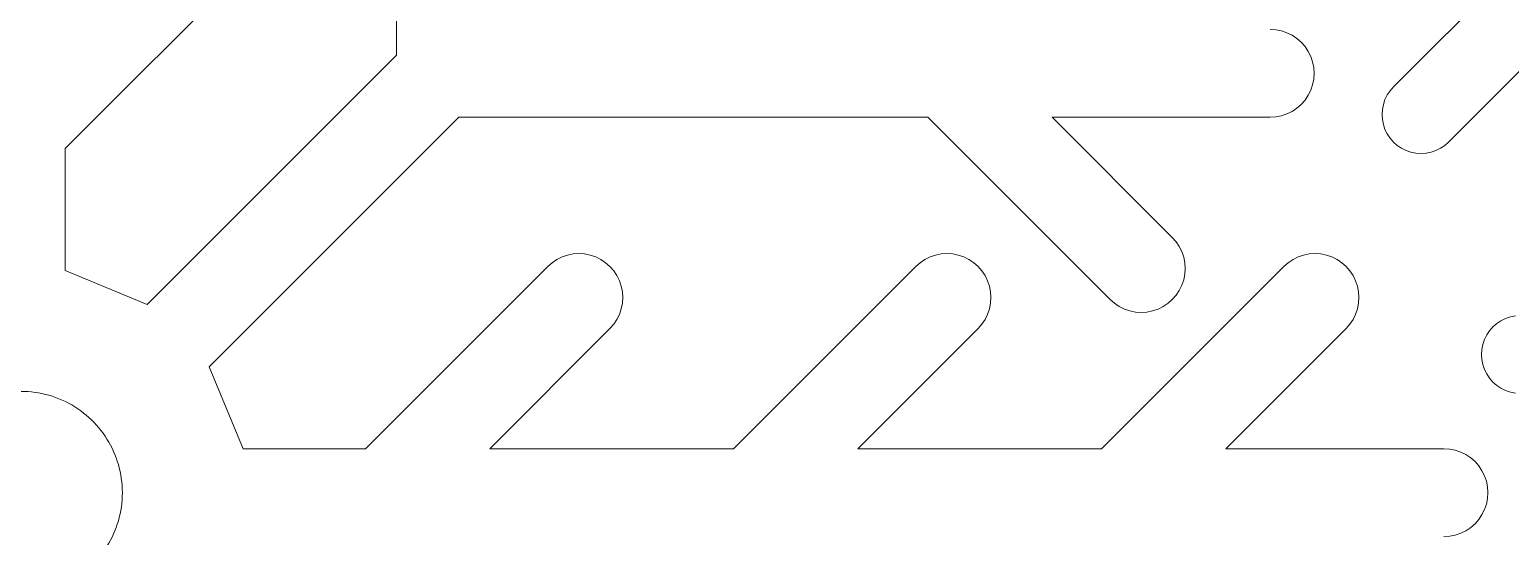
# Model space of a CAD drawing. Header units: centimetres. Extents: x -75 to 51, y -4 to 64.
# Drawn here: x -61.43 to -48.23, y 12.63 to 17.15 of the extents above; entities that cross this region are included whole.
import ezdxf

# ---------------------------------------------------------------- set-up
doc = ezdxf.new("R2010")
doc.units = ezdxf.units.CM
doc.header["$MEASUREMENT"] = 0
doc.layers.add('layer 1', color=7, linetype='Continuous')

msp = doc.modelspace()

# ---------------------------------------------------------------- linework, layer by layer
at = {"layer": 'layer 1', "color": 1, "lineweight": 20}
for points in [[(-58.16007, 21.10146), (-58.16007, 21.10146), (-58.16007, 16.92057), (-58.16007, 16.92057)], [(-61.11639, 16.08828), (-61.11639, 16.08828), (-59.49079, 17.71388), (-59.49079, 17.71388)], [(-48.32355, 17.58817), (-48.32355, 17.58817), (-49.27455, 16.63717), (-49.27455, 16.63717)], [(-48.78284, 16.14544), (-48.78284, 16.14544), (-47.34012, 17.58817), (-47.34012, 17.58817)], [(-50.32233, 17.1467), (-50.32233, 17.1467), (-50.37348, 17.15005), (-50.37348, 17.15005)], [(-50.27207, 17.13672), (-50.27207, 17.13672), (-50.32233, 17.1467), (-50.32233, 17.1467)], [(-50.22355, 17.12025), (-50.22355, 17.12025), (-50.27207, 17.13672), (-50.27207, 17.13672)], [(-50.17759, 17.09756), (-50.17759, 17.09756), (-50.22355, 17.12025), (-50.22355, 17.12025)], [(-50.13499, 17.06911), (-50.13499, 17.06911), (-50.17759, 17.09756), (-50.17759, 17.09756)], [(-50.09644, 17.03531), (-50.09644, 17.03531), (-50.13499, 17.06911), (-50.13499, 17.06911)], [(-50.06265, 16.99678), (-50.06265, 16.99678), (-50.09644, 17.03531), (-50.09644, 17.03531)], [(-58.16007, 16.92057), (-58.16007, 16.92057), (-60.38495, 14.69567), (-60.38495, 14.69567)], [(-50.03419, 16.95418), (-50.03419, 16.95418), (-50.06265, 16.99678), (-50.06265, 16.99678)], [(-50.01151, 16.90821), (-50.01151, 16.90821), (-50.03419, 16.95418), (-50.03419, 16.95418)], [(-49.99504, 16.8597), (-49.99504, 16.8597), (-50.01151, 16.90821), (-50.01151, 16.90821)], [(-49.98506, 16.80942), (-49.98506, 16.80942), (-49.99504, 16.8597), (-49.99504, 16.8597)], [(-49.98169, 16.75829), (-49.98169, 16.75829), (-49.98506, 16.80942), (-49.98506, 16.80942)], [(-50.01151, 16.60837), (-50.01151, 16.60837), (-49.99504, 16.65688), (-49.99504, 16.65688)], [(-49.99504, 16.65688), (-49.99504, 16.65688), (-49.98506, 16.70714), (-49.98506, 16.70714)], [(-49.98506, 16.70714), (-49.98506, 16.70714), (-49.98169, 16.75829), (-49.98169, 16.75829)], [(-49.27455, 16.63717), (-49.27455, 16.63717), (-49.30455, 16.60297), (-49.30455, 16.60297)], [(-50.09644, 16.48126), (-50.09644, 16.48126), (-50.06265, 16.51979), (-50.06265, 16.51979)], [(-50.06265, 16.51979), (-50.06265, 16.51979), (-50.03419, 16.5624), (-50.03419, 16.5624)], [(-50.03419, 16.5624), (-50.03419, 16.5624), (-50.01151, 16.60837), (-50.01151, 16.60837)], [(-49.34994, 16.52438), (-49.34994, 16.52438), (-49.36454, 16.4813), (-49.36454, 16.4813)], [(-49.3298, 16.56516), (-49.3298, 16.56516), (-49.34994, 16.52438), (-49.34994, 16.52438)], [(-49.30455, 16.60297), (-49.30455, 16.60297), (-49.3298, 16.56516), (-49.3298, 16.56516)], [(-50.37348, 16.3665), (-50.37348, 16.3665), (-50.32233, 16.36988), (-50.32233, 16.36988)], [(-50.32233, 16.36988), (-50.32233, 16.36988), (-50.27207, 16.37986), (-50.27207, 16.37986)], [(-50.27207, 16.37986), (-50.27207, 16.37986), (-50.22355, 16.39632), (-50.22355, 16.39632)], [(-50.22355, 16.39632), (-50.22355, 16.39632), (-50.17759, 16.419), (-50.17759, 16.419)], [(-50.17759, 16.419), (-50.17759, 16.419), (-50.13499, 16.44747), (-50.13499, 16.44747)], [(-50.13499, 16.44747), (-50.13499, 16.44747), (-50.09644, 16.48126), (-50.09644, 16.48126)], [(-49.37342, 16.4367), (-49.37342, 16.4367), (-49.37639, 16.39131), (-49.37639, 16.39131)], [(-49.37639, 16.39131), (-49.37639, 16.39131), (-49.37342, 16.34592), (-49.37342, 16.34592)], [(-49.36454, 16.4813), (-49.36454, 16.4813), (-49.37342, 16.4367), (-49.37342, 16.4367)], [(-59.8309, 14.14162), (-59.8309, 14.14162), (-57.606, 16.3665), (-57.606, 16.3665)], [(-57.606, 16.3665), (-57.606, 16.3665), (-53.42512, 16.3665), (-53.42512, 16.3665)], [(-53.42512, 16.3665), (-53.42512, 16.3665), (-51.79951, 14.7409), (-51.79951, 14.7409)], [(-51.24546, 15.29495), (-51.24546, 15.29495), (-52.31701, 16.3665), (-52.31701, 16.3665)], [(-52.31701, 16.3665), (-52.31701, 16.3665), (-50.37348, 16.3665), (-50.37348, 16.3665)], [(-49.37342, 16.34592), (-49.37342, 16.34592), (-49.36454, 16.30132), (-49.36454, 16.30132)], [(-49.36454, 16.30132), (-49.36454, 16.30132), (-49.34994, 16.25824), (-49.34994, 16.25824)], [(-49.34994, 16.25824), (-49.34994, 16.25824), (-49.3298, 16.21746), (-49.3298, 16.21746)], [(-49.3298, 16.21746), (-49.3298, 16.21746), (-49.30455, 16.17963), (-49.30455, 16.17963)], [(-49.30455, 16.17963), (-49.30455, 16.17963), (-49.27455, 16.14544), (-49.27455, 16.14544)], [(-49.27455, 16.14544), (-49.27455, 16.14544), (-49.24036, 16.11546), (-49.24036, 16.11546)], [(-49.24036, 16.11546), (-49.24036, 16.11546), (-49.20253, 16.0902), (-49.20253, 16.0902)], [(-48.85483, 16.0902), (-48.85483, 16.0902), (-48.81703, 16.11546), (-48.81703, 16.11546)], [(-48.81703, 16.11546), (-48.81703, 16.11546), (-48.78284, 16.14544), (-48.78284, 16.14544)], [(-61.11639, 14.99865), (-61.11639, 14.99865), (-61.11639, 16.08828), (-61.11639, 16.08828)], [(-49.20253, 16.0902), (-49.20253, 16.0902), (-49.16176, 16.07008), (-49.16176, 16.07008)], [(-49.16176, 16.07008), (-49.16176, 16.07008), (-49.11866, 16.05546), (-49.11866, 16.05546)], [(-49.11866, 16.05546), (-49.11866, 16.05546), (-49.07408, 16.04658), (-49.07408, 16.04658)], [(-49.07408, 16.04658), (-49.07408, 16.04658), (-49.02869, 16.04363), (-49.02869, 16.04363)], [(-49.02869, 16.04361), (-49.02869, 16.04361), (-48.98332, 16.04654), (-48.98332, 16.04654)], [(-48.98332, 16.04658), (-48.98332, 16.04658), (-48.93869, 16.05546), (-48.93869, 16.05546)], [(-48.93869, 16.05546), (-48.93869, 16.05546), (-48.89563, 16.07008), (-48.89563, 16.07008)], [(-48.89563, 16.07008), (-48.89563, 16.07008), (-48.85483, 16.0902), (-48.85483, 16.0902)], [(-51.21167, 15.25643), (-51.21167, 15.25643), (-51.24546, 15.29495), (-51.24546, 15.29495)], [(-51.1832, 15.21382), (-51.1832, 15.21382), (-51.21167, 15.25643), (-51.21167, 15.25643)], [(-51.16052, 15.16787), (-51.16052, 15.16787), (-51.1832, 15.21382), (-51.1832, 15.21382)], [(-56.77415, 15.06958), (-56.77415, 15.06958), (-56.81268, 15.03579), (-56.81268, 15.03579)], [(-56.73155, 15.09805), (-56.73155, 15.09805), (-56.77415, 15.06958), (-56.77415, 15.06958)], [(-56.68557, 15.12071), (-56.68557, 15.12071), (-56.73155, 15.09805), (-56.73155, 15.09805)], [(-56.63705, 15.13718), (-56.63705, 15.13718), (-56.68557, 15.12071), (-56.68557, 15.12071)], [(-56.58679, 15.14718), (-56.58679, 15.14718), (-56.63705, 15.13718), (-56.63705, 15.13718)], [(-56.53565, 15.15053), (-56.53565, 15.15053), (-56.58679, 15.14717), (-56.58679, 15.14717)], [(-56.4845, 15.14718), (-56.4845, 15.14718), (-56.53565, 15.15054), (-56.53565, 15.15054)], [(-56.43425, 15.13718), (-56.43425, 15.13718), (-56.4845, 15.14718), (-56.4845, 15.14718)], [(-56.38571, 15.12071), (-56.38571, 15.12071), (-56.43425, 15.13718), (-56.43425, 15.13718)], [(-56.33977, 15.09805), (-56.33977, 15.09805), (-56.38571, 15.12071), (-56.38571, 15.12071)], [(-56.29716, 15.06958), (-56.29716, 15.06958), (-56.33977, 15.09805), (-56.33977, 15.09805)], [(-56.25863, 15.03579), (-56.25863, 15.03579), (-56.29716, 15.06958), (-56.29716, 15.06958)], [(-53.49301, 15.06958), (-53.49301, 15.06958), (-53.53154, 15.03579), (-53.53154, 15.03579)], [(-53.4504, 15.09805), (-53.4504, 15.09805), (-53.49301, 15.06958), (-53.49301, 15.06958)], [(-53.40444, 15.12071), (-53.40444, 15.12071), (-53.4504, 15.09805), (-53.4504, 15.09805)], [(-53.35591, 15.13718), (-53.35591, 15.13718), (-53.40444, 15.12071), (-53.40444, 15.12071)], [(-53.30563, 15.14718), (-53.30563, 15.14718), (-53.35591, 15.13718), (-53.35591, 15.13718)], [(-53.25451, 15.15053), (-53.25451, 15.15053), (-53.30563, 15.14717), (-53.30563, 15.14717)], [(-53.20336, 15.14718), (-53.20336, 15.14718), (-53.25451, 15.15054), (-53.25451, 15.15054)], [(-53.1531, 15.13718), (-53.1531, 15.13718), (-53.20336, 15.14718), (-53.20336, 15.14718)], [(-53.10456, 15.12071), (-53.10456, 15.12071), (-53.1531, 15.13718), (-53.1531, 15.13718)], [(-53.05862, 15.09805), (-53.05862, 15.09805), (-53.10456, 15.12071), (-53.10456, 15.12071)], [(-53.01602, 15.06958), (-53.01602, 15.06958), (-53.05862, 15.09805), (-53.05862, 15.09805)], [(-52.97749, 15.03579), (-52.97749, 15.03579), (-53.01602, 15.06958), (-53.01602, 15.06958)], [(-51.14405, 15.11933), (-51.14405, 15.11933), (-51.16052, 15.16787), (-51.16052, 15.16787)], [(-51.13405, 15.06906), (-51.13405, 15.06906), (-51.14405, 15.11933), (-51.14405, 15.11933)], [(-51.1307, 15.01793), (-51.1307, 15.01793), (-51.13405, 15.06906), (-51.13405, 15.06906)], [(-50.21187, 15.06958), (-50.21187, 15.06958), (-50.2504, 15.03579), (-50.2504, 15.03579)], [(-50.16926, 15.09805), (-50.16926, 15.09805), (-50.21187, 15.06958), (-50.21187, 15.06958)], [(-50.12329, 15.12071), (-50.12329, 15.12071), (-50.16926, 15.09805), (-50.16926, 15.09805)], [(-50.07477, 15.13718), (-50.07477, 15.13718), (-50.12329, 15.12071), (-50.12329, 15.12071)], [(-50.02449, 15.14718), (-50.02449, 15.14718), (-50.07477, 15.13718), (-50.07477, 15.13718)], [(-49.97337, 15.15053), (-49.97337, 15.15053), (-50.02449, 15.14717), (-50.02449, 15.14717)], [(-49.92222, 15.14718), (-49.92222, 15.14718), (-49.97337, 15.15054), (-49.97337, 15.15054)], [(-49.87197, 15.13718), (-49.87197, 15.13718), (-49.92222, 15.14718), (-49.92222, 15.14718)], [(-49.82342, 15.12071), (-49.82342, 15.12071), (-49.87197, 15.13718), (-49.87197, 15.13718)], [(-49.77748, 15.09805), (-49.77748, 15.09805), (-49.82342, 15.12071), (-49.82342, 15.12071)], [(-49.73487, 15.06958), (-49.73487, 15.06958), (-49.77748, 15.09805), (-49.77748, 15.09805)], [(-49.69634, 15.03579), (-49.69634, 15.03579), (-49.73487, 15.06958), (-49.73487, 15.06958)], [(-60.38495, 14.69567), (-60.38495, 14.69567), (-61.11639, 14.99865), (-61.11639, 14.99865)], [(-56.81268, 15.03579), (-56.81268, 15.03579), (-58.43828, 13.41016), (-58.43828, 13.41016)], [(-56.22483, 14.99725), (-56.22483, 14.99725), (-56.25863, 15.03579), (-56.25863, 15.03579)], [(-56.19637, 14.95463), (-56.19637, 14.95463), (-56.22483, 14.99725), (-56.22483, 14.99725)], [(-56.17369, 14.90869), (-56.17369, 14.90869), (-56.19637, 14.95463), (-56.19637, 14.95463)], [(-53.53154, 15.03579), (-53.53154, 15.03579), (-55.15714, 13.41016), (-55.15714, 13.41016)], [(-52.94369, 14.99725), (-52.94369, 14.99725), (-52.97749, 15.03579), (-52.97749, 15.03579)], [(-52.91523, 14.95463), (-52.91523, 14.95463), (-52.94369, 14.99725), (-52.94369, 14.99725)], [(-52.89254, 14.90869), (-52.89254, 14.90869), (-52.91523, 14.95463), (-52.91523, 14.95463)], [(-50.2504, 15.03579), (-50.2504, 15.03579), (-51.87601, 13.41016), (-51.87601, 13.41016)], [(-51.16052, 14.86801), (-51.16052, 14.86801), (-51.14405, 14.91653), (-51.14405, 14.91653)], [(-51.14405, 14.91653), (-51.14405, 14.91653), (-51.13405, 14.96679), (-51.13405, 14.96679)], [(-51.13405, 14.96679), (-51.13405, 14.96679), (-51.1307, 15.01793), (-51.1307, 15.01793)], [(-49.66255, 14.99725), (-49.66255, 14.99725), (-49.69634, 15.03579), (-49.69634, 15.03579)], [(-49.63409, 14.95463), (-49.63409, 14.95463), (-49.66255, 14.99725), (-49.66255, 14.99725)], [(-49.6114, 14.90869), (-49.6114, 14.90869), (-49.63409, 14.95463), (-49.63409, 14.95463)], [(-56.15722, 14.86014), (-56.15722, 14.86014), (-56.17369, 14.90869), (-56.17369, 14.90869)], [(-56.14722, 14.80988), (-56.14722, 14.80988), (-56.15722, 14.86014), (-56.15722, 14.86014)], [(-56.14387, 14.75876), (-56.14387, 14.75876), (-56.14721, 14.80988), (-56.14721, 14.80988)], [(-52.87608, 14.86014), (-52.87608, 14.86014), (-52.89254, 14.90869), (-52.89254, 14.90869)], [(-52.86607, 14.80988), (-52.86607, 14.80988), (-52.87608, 14.86014), (-52.87608, 14.86014)], [(-52.86274, 14.75876), (-52.86274, 14.75876), (-52.86607, 14.80988), (-52.86607, 14.80988)], [(-51.21167, 14.77942), (-51.21167, 14.77942), (-51.1832, 14.82204), (-51.1832, 14.82204)], [(-51.1832, 14.82204), (-51.1832, 14.82204), (-51.16052, 14.86801), (-51.16052, 14.86801)], [(-49.59494, 14.86014), (-49.59494, 14.86014), (-49.6114, 14.90869), (-49.6114, 14.90869)], [(-49.58493, 14.80988), (-49.58493, 14.80988), (-49.59494, 14.86014), (-49.59494, 14.86014)], [(-49.58159, 14.75876), (-49.58159, 14.75876), (-49.58493, 14.80988), (-49.58493, 14.80988)], [(-56.17369, 14.60882), (-56.17369, 14.60882), (-56.15722, 14.65735), (-56.15722, 14.65735)], [(-56.15722, 14.65735), (-56.15722, 14.65735), (-56.14722, 14.70761), (-56.14722, 14.70761)], [(-56.14722, 14.70761), (-56.14722, 14.70761), (-56.14387, 14.75876), (-56.14387, 14.75876)], [(-52.89254, 14.60882), (-52.89254, 14.60882), (-52.87608, 14.65735), (-52.87608, 14.65735)], [(-52.87608, 14.65735), (-52.87608, 14.65735), (-52.86607, 14.70761), (-52.86607, 14.70761)], [(-52.86607, 14.70761), (-52.86607, 14.70761), (-52.86274, 14.75876), (-52.86274, 14.75876)], [(-51.79951, 14.7409), (-51.79951, 14.7409), (-51.76098, 14.70711), (-51.76098, 14.70711)], [(-51.76098, 14.70711), (-51.76098, 14.70711), (-51.71837, 14.67863), (-51.71837, 14.67863)], [(-51.71837, 14.67863), (-51.71837, 14.67863), (-51.6724, 14.65598), (-51.6724, 14.65598)], [(-51.6724, 14.65598), (-51.6724, 14.65598), (-51.62389, 14.6395), (-51.62389, 14.6395)], [(-51.42108, 14.6395), (-51.42108, 14.6395), (-51.37254, 14.65598), (-51.37254, 14.65598)], [(-51.37254, 14.65598), (-51.37254, 14.65598), (-51.3266, 14.67863), (-51.3266, 14.67863)], [(-51.3266, 14.67863), (-51.3266, 14.67863), (-51.284, 14.70711), (-51.284, 14.70711)], [(-51.284, 14.70711), (-51.284, 14.70711), (-51.24546, 14.7409), (-51.24546, 14.7409)], [(-51.24546, 14.7409), (-51.24546, 14.7409), (-51.21167, 14.77942), (-51.21167, 14.77942)], [(-49.6114, 14.60882), (-49.6114, 14.60882), (-49.59494, 14.65735), (-49.59494, 14.65735)], [(-49.59494, 14.65735), (-49.59494, 14.65735), (-49.58493, 14.70761), (-49.58493, 14.70761)], [(-49.58493, 14.70761), (-49.58493, 14.70761), (-49.5816, 14.75876), (-49.5816, 14.75876)], [(-56.25863, 14.48171), (-56.25863, 14.48171), (-56.22483, 14.52025), (-56.22483, 14.52025)], [(-56.22483, 14.52025), (-56.22483, 14.52025), (-56.19637, 14.56286), (-56.19637, 14.56286)], [(-56.19637, 14.56286), (-56.19637, 14.56286), (-56.17369, 14.60882), (-56.17369, 14.60882)], [(-52.97749, 14.48171), (-52.97749, 14.48171), (-52.94369, 14.52025), (-52.94369, 14.52025)], [(-52.94369, 14.52025), (-52.94369, 14.52025), (-52.91523, 14.56286), (-52.91523, 14.56286)], [(-52.91523, 14.56286), (-52.91523, 14.56286), (-52.89254, 14.60882), (-52.89254, 14.60882)], [(-51.62389, 14.6395), (-51.62389, 14.6395), (-51.57363, 14.6295), (-51.57363, 14.6295)], [(-51.57363, 14.6295), (-51.57363, 14.6295), (-51.52249, 14.62614), (-51.52249, 14.62614)], [(-51.52249, 14.62616), (-51.52249, 14.62616), (-51.47135, 14.62952), (-51.47135, 14.62952)], [(-51.47135, 14.6295), (-51.47135, 14.6295), (-51.42108, 14.6395), (-51.42108, 14.6395)], [(-49.69634, 14.48171), (-49.69634, 14.48171), (-49.66255, 14.52025), (-49.66255, 14.52025)], [(-49.66255, 14.52025), (-49.66255, 14.52025), (-49.63409, 14.56286), (-49.63409, 14.56286)], [(-49.63409, 14.56286), (-49.63409, 14.56286), (-49.6114, 14.60882), (-49.6114, 14.60882)], [(-48.35382, 14.52685), (-48.35382, 14.52685), (-48.388, 14.49686), (-48.388, 14.49686)], [(-48.31601, 14.5521), (-48.31601, 14.5521), (-48.35382, 14.52685), (-48.35382, 14.52685)], [(-48.27522, 14.57224), (-48.27522, 14.57224), (-48.31601, 14.5521), (-48.31601, 14.5521)], [(-48.23215, 14.58683), (-48.23215, 14.58683), (-48.27522, 14.57224), (-48.27522, 14.57224)], [(-48.18752, 14.59573), (-48.18752, 14.59573), (-48.23215, 14.58683), (-48.23215, 14.58683)], [(-57.33017, 13.41016), (-57.33017, 13.41016), (-56.25863, 14.48171), (-56.25863, 14.48171)], [(-54.04903, 13.41016), (-54.04903, 13.41016), (-52.97749, 14.48171), (-52.97749, 14.48171)], [(-50.76789, 13.41016), (-50.76789, 13.41016), (-49.69634, 14.48171), (-49.69634, 14.48171)], [(-48.44328, 14.42485), (-48.44328, 14.42485), (-48.46338, 14.38407), (-48.46338, 14.38407)], [(-48.418, 14.46267), (-48.418, 14.46267), (-48.44328, 14.42485), (-48.44328, 14.42485)], [(-48.388, 14.49686), (-48.388, 14.49686), (-48.418, 14.46267), (-48.418, 14.46267)], [(-48.48686, 14.29637), (-48.48686, 14.29637), (-48.48986, 14.25101), (-48.48986, 14.25101)], [(-48.47799, 14.34101), (-48.47799, 14.34101), (-48.48686, 14.29637), (-48.48686, 14.29637)], [(-48.46338, 14.38407), (-48.46338, 14.38407), (-48.47799, 14.34101), (-48.47799, 14.34101)], [(-59.52792, 13.41016), (-59.52792, 13.41016), (-59.8309, 14.14162), (-59.8309, 14.14162)], [(-48.48986, 14.25101), (-48.48986, 14.25101), (-48.48686, 14.20562), (-48.48686, 14.20562)], [(-48.48686, 14.20562), (-48.48686, 14.20562), (-48.47799, 14.16099), (-48.47799, 14.16099)], [(-48.47799, 14.16099), (-48.47799, 14.16099), (-48.46338, 14.11793), (-48.46338, 14.11793)], [(-48.46338, 14.11793), (-48.46338, 14.11793), (-48.44328, 14.07715), (-48.44328, 14.07715)], [(-48.44328, 14.07715), (-48.44328, 14.07715), (-48.418, 14.03934), (-48.418, 14.03934)], [(-48.418, 14.03934), (-48.418, 14.03934), (-48.388, 14.00515), (-48.388, 14.00515)], [(-48.388, 14.00515), (-48.388, 14.00515), (-48.35382, 13.97515), (-48.35382, 13.97515)], [(-48.35382, 13.97515), (-48.35382, 13.97515), (-48.31601, 13.94987), (-48.31601, 13.94987)], [(-48.31601, 13.94987), (-48.31601, 13.94987), (-48.27522, 13.92975), (-48.27522, 13.92975)], [(-48.27522, 13.92975), (-48.27522, 13.92975), (-48.23215, 13.91516), (-48.23215, 13.91516)], [(-48.23215, 13.91516), (-48.23215, 13.91516), (-48.18752, 13.90629), (-48.18752, 13.90629)], [(-58.43828, 13.41016), (-58.43828, 13.41016), (-59.52792, 13.41016), (-59.52792, 13.41016)], [(-55.15714, 13.41016), (-55.15714, 13.41016), (-57.33017, 13.41016), (-57.33017, 13.41016)], [(-51.87601, 13.41016), (-51.87601, 13.41016), (-54.04903, 13.41016), (-54.04903, 13.41016)], [(-48.82436, 13.41016), (-48.82436, 13.41016), (-50.76789, 13.41016), (-50.76789, 13.41016)], [(-48.77321, 13.40683), (-48.77321, 13.40683), (-48.82436, 13.41018), (-48.82436, 13.41018)], [(-48.72296, 13.39682), (-48.72296, 13.39682), (-48.77321, 13.40683), (-48.77321, 13.40683)], [(-48.67445, 13.38035), (-48.67445, 13.38035), (-48.72296, 13.39682), (-48.72296, 13.39682)], [(-48.62847, 13.35769), (-48.62847, 13.35769), (-48.67445, 13.38035), (-48.67445, 13.38035)], [(-48.58587, 13.32921), (-48.58587, 13.32921), (-48.62847, 13.35769), (-48.62847, 13.35769)], [(-48.54733, 13.29542), (-48.54733, 13.29542), (-48.58587, 13.32921), (-48.58587, 13.32921)], [(-48.51354, 13.25691), (-48.51354, 13.25691), (-48.54733, 13.29542), (-48.54733, 13.29542)], [(-48.48508, 13.21429), (-48.48508, 13.21429), (-48.51354, 13.25691), (-48.51354, 13.25691)], [(-48.46239, 13.16832), (-48.46239, 13.16832), (-48.48508, 13.21429), (-48.48508, 13.21429)], [(-48.44593, 13.1198), (-48.44593, 13.1198), (-48.46239, 13.16832), (-48.46239, 13.16832)], [(-48.43596, 13.06953), (-48.43596, 13.06953), (-48.44593, 13.1198), (-48.44593, 13.1198)], [(-48.43259, 13.0184), (-48.43259, 13.0184), (-48.43596, 13.06953), (-48.43596, 13.06953)], [(-60.60525, 13.0184), (-60.60525, 13.0184), (-60.60525, 13.0184), (-60.60525, 13.0184)], [(-48.44593, 12.91702), (-48.44593, 12.91702), (-48.43596, 12.96726), (-48.43596, 12.96726)], [(-48.43596, 12.96726), (-48.43596, 12.96726), (-48.43259, 13.0184), (-48.43259, 13.0184)], [(-48.51354, 12.77989), (-48.51354, 12.77989), (-48.48508, 12.82251), (-48.48508, 12.82251)], [(-48.48508, 12.82251), (-48.48508, 12.82251), (-48.46239, 12.86848), (-48.46239, 12.86848)], [(-48.46239, 12.86848), (-48.46239, 12.86848), (-48.44593, 12.91702), (-48.44593, 12.91702)], [(-48.67445, 12.65645), (-48.67445, 12.65645), (-48.62847, 12.67911), (-48.62847, 12.67911)], [(-48.62847, 12.67911), (-48.62847, 12.67911), (-48.58587, 12.70758), (-48.58587, 12.70758)], [(-48.58587, 12.70758), (-48.58587, 12.70758), (-48.54733, 12.74137), (-48.54733, 12.74137)], [(-48.54733, 12.74137), (-48.54733, 12.74137), (-48.51354, 12.77989), (-48.51354, 12.77989)], [(-48.82436, 12.62663), (-48.82436, 12.62663), (-48.77321, 12.63), (-48.77321, 12.63)], [(-48.77321, 12.62997), (-48.77321, 12.62997), (-48.72296, 12.63999), (-48.72296, 12.63999)], [(-48.72296, 12.63999), (-48.72296, 12.63999), (-48.67445, 12.65645), (-48.67445, 12.65645)]]:
    msp.add_open_spline(points, degree=3, dxfattribs=at)
for points in [[(-61.05671, 13.80035), (-61.05671, 13.80035), (-61.08487, 13.81593), (-61.08487, 13.81593), (-61.08487, 13.81593), (-61.08487, 13.81593), (-61.11343, 13.83044), (-61.11343, 13.83044), (-61.11343, 13.83044), (-61.11343, 13.83044), (-61.14235, 13.84388), (-61.14235, 13.84388), (-61.14235, 13.84388), (-61.14235, 13.84388), (-61.17161, 13.85625), (-61.17161, 13.85625), (-61.17161, 13.85625), (-61.17161, 13.85625), (-61.20121, 13.86754), (-61.20121, 13.86754), (-61.20121, 13.86754), (-61.20121, 13.86754), (-61.23108, 13.87776), (-61.23108, 13.87776), (-61.23108, 13.87776), (-61.23108, 13.87776), (-61.26123, 13.88691), (-61.26123, 13.88691), (-61.26123, 13.88691), (-61.26123, 13.88691), (-61.29159, 13.89495), (-61.29159, 13.89495), (-61.29159, 13.89495), (-61.29159, 13.89495), (-61.32217, 13.90192), (-61.32217, 13.90192), (-61.32217, 13.90192), (-61.32217, 13.90192), (-61.35291, 13.90783), (-61.35291, 13.90783), (-61.35291, 13.90783), (-61.35291, 13.90783), (-61.3838, 13.91268), (-61.3838, 13.91268), (-61.3838, 13.91268), (-61.3838, 13.91268), (-61.4148, 13.91645), (-61.4148, 13.91645), (-61.4148, 13.91645), (-61.4148, 13.91645), (-61.44589, 13.91921), (-61.44589, 13.91921), (-61.44589, 13.91921), (-61.44589, 13.91921), (-61.47703, 13.92074), (-61.47703, 13.92074), (-61.47703, 13.92074), (-61.47703, 13.92074), (-61.5082, 13.92133), (-61.5082, 13.92133), (-61.5082, 13.92133), (-61.5082, 13.92133), (-61.53937, 13.92074), (-61.53937, 13.92074), (-61.53937, 13.92074), (-61.53937, 13.92074), (-61.57051, 13.91921), (-61.57051, 13.91921), (-61.57051, 13.91921), (-61.57051, 13.91921), (-61.6016, 13.91645), (-61.6016, 13.91645), (-61.6016, 13.91645), (-61.6016, 13.91645), (-61.6326, 13.91268), (-61.6326, 13.91268), (-61.6326, 13.91268), (-61.6326, 13.91268), (-61.66348, 13.90783), (-61.66348, 13.90783), (-61.66348, 13.90783), (-61.66348, 13.90783), (-61.69422, 13.90192), (-61.69422, 13.90192), (-61.69422, 13.90192), (-61.69422, 13.90192), (-61.7248, 13.89495), (-61.7248, 13.89495), (-61.7248, 13.89495), (-61.7248, 13.89495), (-61.75516, 13.88691), (-61.75516, 13.88691), (-61.75516, 13.88691), (-61.75516, 13.88691), (-61.78531, 13.87776), (-61.78531, 13.87776), (-61.78531, 13.87776), (-61.78531, 13.87776), (-61.81518, 13.86754), (-61.81518, 13.86754), (-61.81518, 13.86754), (-61.81518, 13.86754), (-61.84478, 13.85625), (-61.84478, 13.85625), (-61.84478, 13.85625), (-61.84478, 13.85625), (-61.87404, 13.84388), (-61.87404, 13.84388), (-61.87404, 13.84388), (-61.87404, 13.84388), (-61.90296, 13.83044), (-61.90296, 13.83044), (-61.90296, 13.83044), (-61.90296, 13.83044), (-61.93152, 13.81593), (-61.93152, 13.81593), (-61.93152, 13.81593), (-61.93152, 13.81593), (-61.95968, 13.80035), (-61.95968, 13.80035)], [(-60.60524, 13.0184), (-60.60524, 13.0184), (-60.60583, 13.05057), (-60.60583, 13.05057), (-60.60583, 13.05057), (-60.60583, 13.05057), (-60.60766, 13.08255), (-60.60766, 13.08255), (-60.60766, 13.08255), (-60.60766, 13.08255), (-60.6104, 13.11432), (-60.6104, 13.11432), (-60.6104, 13.11432), (-60.6104, 13.11432), (-60.61433, 13.14585), (-60.61433, 13.14585), (-60.61433, 13.14585), (-60.61433, 13.14585), (-60.61935, 13.17712), (-60.61935, 13.17712), (-60.61935, 13.17712), (-60.61935, 13.17712), (-60.62544, 13.2081), (-60.62544, 13.2081), (-60.62544, 13.2081), (-60.62544, 13.2081), (-60.6326, 13.23877), (-60.6326, 13.23877), (-60.6326, 13.23877), (-60.6326, 13.23877), (-60.64081, 13.2691), (-60.64081, 13.2691), (-60.64081, 13.2691), (-60.64081, 13.2691), (-60.65005, 13.29906), (-60.65005, 13.29906), (-60.65005, 13.29906), (-60.65005, 13.29906), (-60.66031, 13.32863), (-60.66031, 13.32863), (-60.66031, 13.32863), (-60.66031, 13.32863), (-60.67157, 13.3578), (-60.67157, 13.3578), (-60.67157, 13.3578), (-60.67157, 13.3578), (-60.68382, 13.38654), (-60.68382, 13.38654), (-60.68382, 13.38654), (-60.68382, 13.38654), (-60.69704, 13.41482), (-60.69704, 13.41482), (-60.69704, 13.41482), (-60.69704, 13.41482), (-60.71121, 13.44261), (-60.71121, 13.44261), (-60.71121, 13.44261), (-60.71121, 13.44261), (-60.72633, 13.46988), (-60.72633, 13.46988), (-60.72633, 13.46988), (-60.72633, 13.46988), (-60.74237, 13.4966), (-60.74237, 13.4966), (-60.74237, 13.4966), (-60.74237, 13.4966), (-60.75933, 13.52277), (-60.75933, 13.52277), (-60.75933, 13.52277), (-60.75933, 13.52277), (-60.77721, 13.54836), (-60.77721, 13.54836), (-60.77721, 13.54836), (-60.77721, 13.54836), (-60.79597, 13.57334), (-60.79597, 13.57334), (-60.79597, 13.57334), (-60.79597, 13.57334), (-60.81559, 13.59767), (-60.81559, 13.59767), (-60.81559, 13.59767), (-60.81559, 13.59767), (-60.8361, 13.62133), (-60.8361, 13.62133), (-60.8361, 13.62133), (-60.8361, 13.62133), (-60.85743, 13.64432), (-60.85743, 13.64432), (-60.85743, 13.64432), (-60.85743, 13.64432), (-60.87959, 13.66657), (-60.87959, 13.66657), (-60.87959, 13.66657), (-60.87959, 13.66657), (-60.90258, 13.68809), (-60.90258, 13.68809), (-60.90258, 13.68809), (-60.90258, 13.68809), (-60.92636, 13.70887), (-60.92636, 13.70887), (-60.92636, 13.70887), (-60.92636, 13.70887), (-60.95094, 13.72886), (-60.95094, 13.72886), (-60.95094, 13.72886), (-60.95094, 13.72886), (-60.97628, 13.74802), (-60.97628, 13.74802), (-60.97628, 13.74802), (-60.97628, 13.74802), (-61.00239, 13.76635), (-61.00239, 13.76635), (-61.00239, 13.76635), (-61.00239, 13.76635), (-61.02923, 13.78383), (-61.02923, 13.78383), (-61.02923, 13.78383), (-61.02923, 13.78383), (-61.05681, 13.80042), (-61.05681, 13.80042)], [(-61.05671, 12.23644), (-61.05671, 12.23644), (-61.02913, 12.25303), (-61.02913, 12.25303), (-61.02913, 12.25303), (-61.02913, 12.25303), (-61.00229, 12.27051), (-61.00229, 12.27051), (-61.00229, 12.27051), (-61.00229, 12.27051), (-60.97618, 12.28884), (-60.97618, 12.28884), (-60.97618, 12.28884), (-60.97618, 12.28884), (-60.95084, 12.308), (-60.95084, 12.308), (-60.95084, 12.308), (-60.95084, 12.308), (-60.92626, 12.32799), (-60.92626, 12.32799), (-60.92626, 12.32799), (-60.92626, 12.32799), (-60.90248, 12.34877), (-60.90248, 12.34877), (-60.90248, 12.34877), (-60.90248, 12.34877), (-60.8795, 12.37029), (-60.8795, 12.37029), (-60.8795, 12.37029), (-60.8795, 12.37029), (-60.85734, 12.39257), (-60.85734, 12.39257), (-60.85734, 12.39257), (-60.85734, 12.39257), (-60.83601, 12.41556), (-60.83601, 12.41556), (-60.83601, 12.41556), (-60.83601, 12.41556), (-60.8155, 12.43922), (-60.8155, 12.43922), (-60.8155, 12.43922), (-60.8155, 12.43922), (-60.79588, 12.46355), (-60.79588, 12.46355), (-60.79588, 12.46355), (-60.79588, 12.46355), (-60.77712, 12.48853), (-60.77712, 12.48853), (-60.77712, 12.48853), (-60.77712, 12.48853), (-60.75924, 12.51412), (-60.75924, 12.51412), (-60.75924, 12.51412), (-60.75924, 12.51412), (-60.74229, 12.54029), (-60.74229, 12.54029), (-60.74229, 12.54029), (-60.74229, 12.54029), (-60.72625, 12.56701), (-60.72625, 12.56701), (-60.72625, 12.56701), (-60.72625, 12.56701), (-60.71113, 12.59428), (-60.71113, 12.59428), (-60.71113, 12.59428), (-60.71113, 12.59428), (-60.69696, 12.62207), (-60.69696, 12.62207), (-60.69696, 12.62207), (-60.69696, 12.62207), (-60.68374, 12.65035), (-60.68374, 12.65035), (-60.68374, 12.65035), (-60.68374, 12.65035), (-60.67149, 12.67909), (-60.67149, 12.67909), (-60.67149, 12.67909), (-60.67149, 12.67909), (-60.66023, 12.70826), (-60.66023, 12.70826), (-60.66023, 12.70826), (-60.66023, 12.70826), (-60.64998, 12.73783), (-60.64998, 12.73783), (-60.64998, 12.73783), (-60.64998, 12.73783), (-60.64073, 12.7678), (-60.64073, 12.7678), (-60.64073, 12.7678), (-60.64073, 12.7678), (-60.63253, 12.79813), (-60.63253, 12.79813), (-60.63253, 12.79813), (-60.63253, 12.79813), (-60.62537, 12.8288), (-60.62537, 12.8288), (-60.62537, 12.8288), (-60.62537, 12.8288), (-60.61928, 12.85978), (-60.61928, 12.85978), (-60.61928, 12.85978), (-60.61928, 12.85978), (-60.61426, 12.89105), (-60.61426, 12.89105), (-60.61426, 12.89105), (-60.61426, 12.89105), (-60.61033, 12.92258), (-60.61033, 12.92258), (-60.61033, 12.92258), (-60.61033, 12.92258), (-60.60759, 12.95435), (-60.60759, 12.95435), (-60.60759, 12.95435), (-60.60759, 12.95435), (-60.60576, 12.98633), (-60.60576, 12.98633), (-60.60576, 12.98633), (-60.60576, 12.98633), (-60.60517, 13.0185), (-60.60517, 13.0185)]]:
    msp.add_open_spline(points, degree=3, knots=[0, 0, 0, 0, 0.03225806, 0.03225806, 0.03225806, 0.03225806, 0.06451613, 0.06451613, 0.06451613, 0.06451613, 0.09677419, 0.09677419, 0.09677419, 0.09677419, 0.12903226, 0.12903226, 0.12903226, 0.12903226, 0.16129032, 0.16129032, 0.16129032, 0.16129032, 0.19354839, 0.19354839, 0.19354839, 0.19354839, 0.22580645, 0.22580645, 0.22580645, 0.22580645, 0.25806452, 0.25806452, 0.25806452, 0.25806452, 0.29032258, 0.29032258, 0.29032258, 0.29032258, 0.32258065, 0.32258065, 0.32258065, 0.32258065, 0.35483871, 0.35483871, 0.35483871, 0.35483871, 0.38709677, 0.38709677, 0.38709677, 0.38709677, 0.41935484, 0.41935484, 0.41935484, 0.41935484, 0.4516129, 0.4516129, 0.4516129, 0.4516129, 0.48387097, 0.48387097, 0.48387097, 0.48387097, 0.51612903, 0.51612903, 0.51612903, 0.51612903, 0.5483871, 0.5483871, 0.5483871, 0.5483871, 0.58064516, 0.58064516, 0.58064516, 0.58064516, 0.61290323, 0.61290323, 0.61290323, 0.61290323, 0.64516129, 0.64516129, 0.64516129, 0.64516129, 0.67741935, 0.67741935, 0.67741935, 0.67741935, 0.70967742, 0.70967742, 0.70967742, 0.70967742, 0.74193548, 0.74193548, 0.74193548, 0.74193548, 0.77419355, 0.77419355, 0.77419355, 0.77419355, 0.80645161, 0.80645161, 0.80645161, 0.80645161, 0.83870968, 0.83870968, 0.83870968, 0.83870968, 0.87096774, 0.87096774, 0.87096774, 0.87096774, 0.90322581, 0.90322581, 0.90322581, 0.90322581, 0.93548387, 0.93548387, 0.93548387, 0.93548387, 1, 1, 1, 1], dxfattribs=at)

doc.saveas('drawing.dxf')
